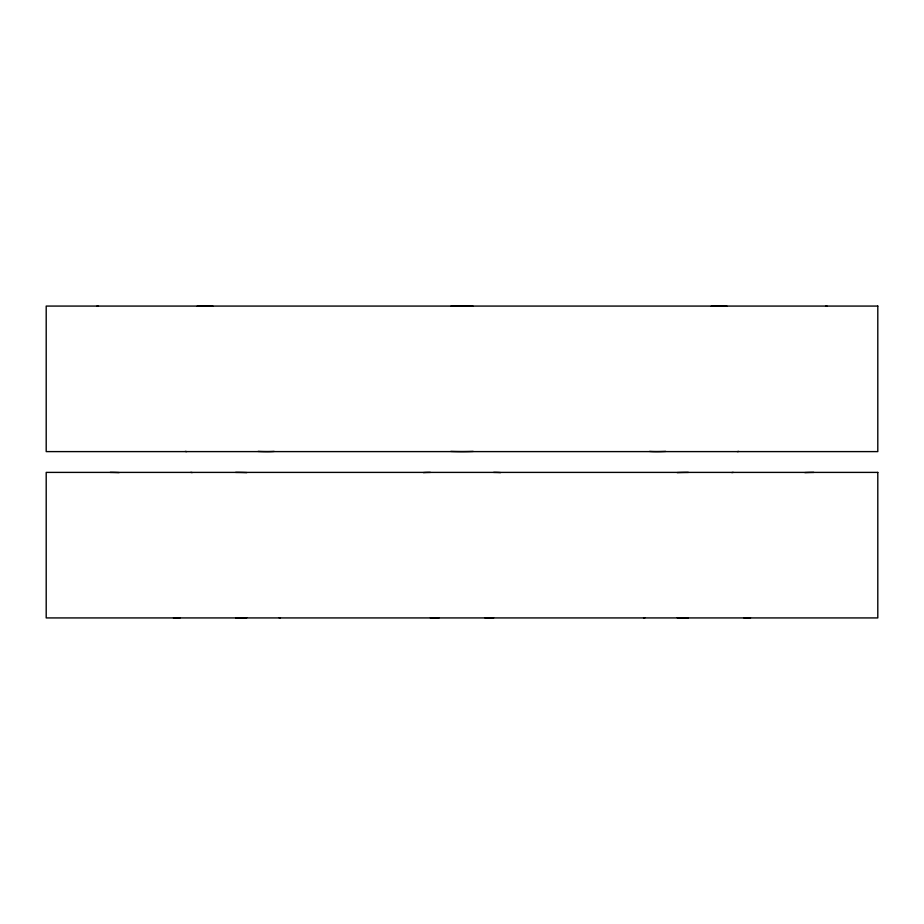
<?xml version="1.0" encoding="UTF-8"?>
<svg xmlns="http://www.w3.org/2000/svg" width="924" height="924" viewBox="0 0 924 924"><rect width="100%" height="100%" fill="white"/><g stroke="black" fill="none" stroke-linecap="round" stroke-linejoin="round"><path stroke-width="1.39" d="M825.582 306.283L826.992 306.075M737.34 451.605L738.75 451.397M731.808 472.603L733.217 472.395M643.566 617.925L644.975 617.717M97.008 306.075L98.418 306.283M185.25 451.397L186.66 451.605M190.783 472.395L192.192 472.603M279.025 617.717L280.434 617.925M665.684 451.386A45.23 4.666 -6 0 1 649.641 451.386M711.099 306.306A45.23 4.666 -6 0 1 727.142 306.306M450.797 451.386A45.23 6.607 0 0 0 462 451.593A45.23 6.607 0 0 0 473.204 451.386M450.797 306.306A45.23 6.607 0 0 1 462 306.087A45.23 6.607 0 0 1 473.204 306.306M274.162 451.386A45.23 4.666 6 0 1 258.119 451.386M197.055 306.306A45.23 4.666 6 0 1 213.097 306.306M493.647 617.913A45.23 4.666 6 0 1 484.707 617.706M423.446 472.626A45.23 4.666 6 0 1 430.365 472.407M688.392 617.913A45.23 6.607 0 0 1 677.188 617.706M677.188 472.626A45.23 6.607 0 0 1 688.392 472.407M750.531 617.913A45.23 4.666 -6 0 1 743.612 617.706M804.873 472.626A45.23 4.666 -6 0 1 813.813 472.407M439.293 617.706A45.23 4.666 -6 0 1 430.353 617.913M493.635 472.407A45.23 4.666 -6 0 1 500.554 472.626M246.812 617.706A45.23 6.607 0 0 1 235.608 617.913M235.608 472.407A45.23 6.607 0 0 1 246.812 472.626M180.388 617.706A45.23 4.666 6 0 1 173.469 617.913M110.187 472.407A45.23 4.666 6 0 1 119.127 472.626M877.8 306.075L46.2 306.075L46.2 451.605L877.8 451.605L877.8 306.075M877.8 472.395L46.2 472.395L46.2 617.925L877.8 617.925L877.8 472.395"/></g></svg>
